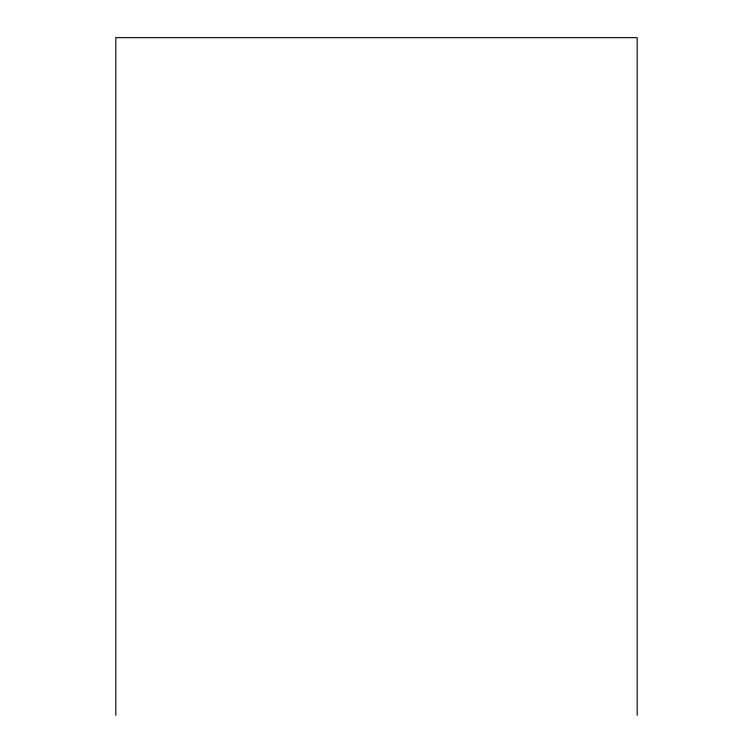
<?xml version="1.0" encoding="UTF-8"?>
<svg xmlns="http://www.w3.org/2000/svg" width="753" height="753" viewBox="0 0 753 753"><rect width="100%" height="100%" fill="white"/><g stroke="black" fill="none" stroke-linecap="round" stroke-linejoin="round"><path stroke-width="1.13" d="M637.179 715.35L637.179 37.65L115.821 37.65L115.821 715.35"/></g></svg>
